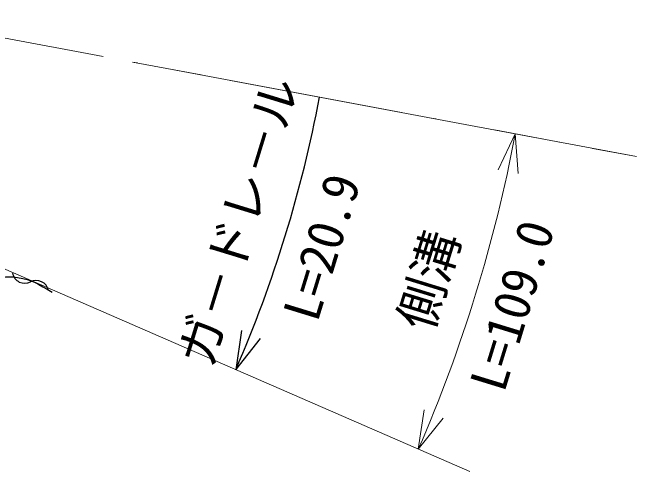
# Model space of a CAD drawing. Units: millimetres on the paper, with parts at other scales. Extents: x 40 to 680, y 20 to 380.
# Drawn here: x 428.95 to 460.29, y 276.57 to 299.63 of the extents above; entities that cross this region are included whole.
import ezdxf
from ezdxf.enums import TextEntityAlignment as Align

# ---------------------------------------------------------------- set-up
doc = ezdxf.new("R2010")
doc.units = ezdxf.units.MM
doc.linetypes.add('CHAIN', pattern=[18.5, 12, -1.5, 3.5, -1.5])
doc.linetypes.add('LONG_DASHED_DOTTED', pattern=[15.25, 12, -1.5, 0.25, -1.5])
for name, color, linetype, lineweight in [('M-BGD', 7, 'Continuous', 25), ('M-BMK', 2, 'CHAIN', 13), ('M-STR-HTXT', 7, 'Continuous', 13), ('M-STR-STRC', 7, 'Continuous', 25), ('作業ﾚｲﾔ1', 7, 'Continuous', 13)]:
    doc.layers.add(name, color=color, linetype=linetype, lineweight=lineweight)
doc.styles.add('@ＭＳ ゴシック', font='')
doc.styles.add('ＭＳ ゴシック', font='')
doc.styles.get('@ＭＳ ゴシック').set_extended_font_data('@MS Gothic')
doc.styles.get('ＭＳ ゴシック').set_extended_font_data('MS Gothic')

msp = doc.modelspace()

# ---------------------------------------------------------------- linework, layer by layer
at = {"layer": 'M-BGD'}
for centre, start, end in [((429.566, 286.65), 191.1736, 297.4338), ((430.142, 285.541), 11.1736, 117.4338)]:
    msp.add_arc(centre, 0.625, start, end, dxfattribs=at)
msp.add_open_spline([(419.861, 287.311), (420.156, 286.997), (420.263, 286.899), (420.551, 286.67), (420.973, 286.333), (421.236, 286.159), (421.739, 285.963), (422.621, 285.619), (423.174, 285.54), (424.12, 285.511), (424.615, 285.496), (424.895, 285.574), (425.373, 285.702), (425.742, 285.8), (425.919, 285.949), (426.289, 286.042), (426.802, 286.172), (427.103, 286.183), (427.63, 286.238), (428.245, 286.303), (428.6, 286.405), (429.212, 286.315), (429.938, 286.208), (430.251, 285.993), (430.939, 285.575)], degree=3, knots=[0, 0, 0, 0, 1, 1, 1, 2, 2, 2, 3, 3, 3, 4, 4, 4, 5, 5, 5, 6, 6, 6, 7, 7, 7, 8, 8, 8, 8], dxfattribs=at)
at = {"layer": 'M-BMK'}
msp.add_line((421.711, 299.627), (460.287, 292.387), dxfattribs=at)
at = {"layer": 'M-STR-HTXT'}
for p, q in [((454.198, 293.53), (453.332, 291.726)), ((454.35, 291.536), (454.198, 293.53)), ((422.554, 289.344), (451.909, 276.567)), ((449.628, 279.667), (449.331, 277.689)), ((449.331, 277.689), (450.577, 279.253))]:
    msp.add_line(p, q, dxfattribs=at)
msp.add_arc((381.66, 307.145), 73.804, 336.47711, 349.36927, dxfattribs=at)
at = {"layer": 'M-STR-STRC'}
for p, q in [((440.459, 283.658), (440.162, 281.68)), ((440.162, 281.68), (441.408, 283.245))]:
    msp.add_line(p, q, dxfattribs=at)
msp.add_arc((381.66, 307.145), 63.804, 336.47711, 349.36927, dxfattribs=at)
at = {"layer": '作業ﾚｲﾔ1', "linetype": 'LONG_DASHED_DOTTED'}
msp.add_line((421.711, 299.627), (460.287, 292.387), dxfattribs=at)
at = {"layer": '作業ﾚｲﾔ1'}
for centre, start, end in [((429.566, 286.65), 191.1736, 297.4338), ((430.142, 285.541), 11.1736, 117.4338)]:
    msp.add_arc(centre, 0.625, start, end, dxfattribs=at)
msp.add_open_spline([(419.861, 287.311), (420.156, 286.997), (420.263, 286.899), (420.551, 286.67), (420.973, 286.333), (421.236, 286.159), (421.739, 285.963), (422.621, 285.619), (423.174, 285.54), (424.12, 285.511), (424.615, 285.496), (424.895, 285.574), (425.373, 285.702), (425.742, 285.8), (425.919, 285.949), (426.289, 286.042), (426.802, 286.172), (427.103, 286.183), (427.63, 286.238), (428.245, 286.303), (428.6, 286.405), (429.212, 286.315), (429.938, 286.208), (430.251, 285.993), (430.939, 285.575)], degree=3, knots=[0, 0, 0, 0, 1, 1, 1, 2, 2, 2, 3, 3, 3, 4, 4, 4, 5, 5, 5, 6, 6, 6, 7, 7, 7, 8, 8, 8, 8], dxfattribs=at)

# ---------------------------------------------------------------- texts
at = {"layer": 'M-STR-HTXT', "style": '@ＭＳ ゴシック'}
msp.add_text('L=109.0', height=1.833, rotation=72.923, dxfattribs=at).set_placement((453.166, 285.178), align=Align.TOP_CENTER)
at = {"layer": 'M-STR-HTXT', "style": 'ＭＳ ゴシック'}
msp.add_text('側溝', height=1.833, rotation=72.923, dxfattribs=at).set_placement((451.255, 285.766), align=Align.BOTTOM_CENTER)
at = {"layer": 'M-STR-STRC', "style": 'ＭＳ ゴシック'}
msp.add_text('ガ－ドレ－ル', height=1.833, rotation=72.923, dxfattribs=at).set_placement((441.695, 288.702), align=Align.BOTTOM_CENTER)
at = {"layer": 'M-STR-STRC', "style": '@ＭＳ ゴシック'}
msp.add_text('L=20.9', height=1.833, rotation=72.923, dxfattribs=at).set_placement((443.607, 288.115), align=Align.TOP_CENTER)

doc.saveas('drawing.dxf')
